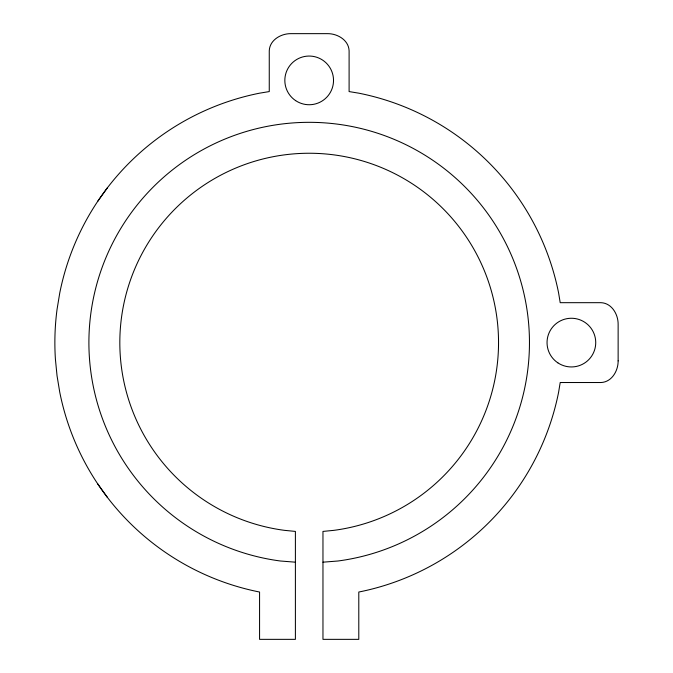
<?xml version="1.0" encoding="UTF-8"?>
<svg xmlns="http://www.w3.org/2000/svg" width="673" height="673" viewBox="0 0 673 673"><rect width="100%" height="100%" fill="white"/><g stroke="black" fill="none" stroke-linecap="round" stroke-linejoin="round"><path stroke-width="1.01" d="M97.728 201.311L107.419 187.784M295.397 562.182L280.431 561.004A220.29 220.29 0 0 1 123.395 224.244A220.29 220.29 0 0 1 494.966 224.244A220.29 220.29 0 0 1 337.93 561.004L322.964 562.182M97.728 483.895L107.419 497.423M618.134 360.879C618.251 370.781 611.782 382.138 600.955 382.525L560.205 382.525L558.607 392.216A254.31 254.31 0 0 1 358.793 592.03L358.793 639.35L322.964 639.35L322.964 531.418L333.901 530.341A189.357 189.357 0 0 0 468.879 240.858A189.357 189.357 0 0 0 149.482 240.858A189.357 189.357 0 0 0 284.469 530.341L295.397 531.418L295.397 639.35L259.568 639.35L259.568 592.03A254.31 254.31 0 0 1 59.754 392.216L57.045 375.795L55.413 359.239A254.31 254.31 0 0 1 57.045 309.412L59.754 292.991A254.31 254.31 0 0 1 259.568 93.177L269.259 91.578L269.259 50.828C269.646 40.001 281.003 33.532 290.904 33.65L327.457 33.65C337.358 33.532 348.715 40.001 349.102 50.828L349.102 91.578L358.793 93.177A254.31 254.31 0 0 1 558.607 292.991L560.205 302.682L600.955 302.682C611.782 303.069 618.251 314.426 618.134 324.327L618.134 360.879M295.657 100.639A24.346 24.346 0 0 0 333.471 81.988A24.346 24.346 0 0 0 298.417 58.559A24.346 24.346 0 0 0 295.657 100.639M557.867 362.848A24.346 24.346 0 0 0 595.681 344.197A24.346 24.346 0 0 0 560.617 320.769A24.346 24.346 0 0 0 557.867 362.848"/></g></svg>
